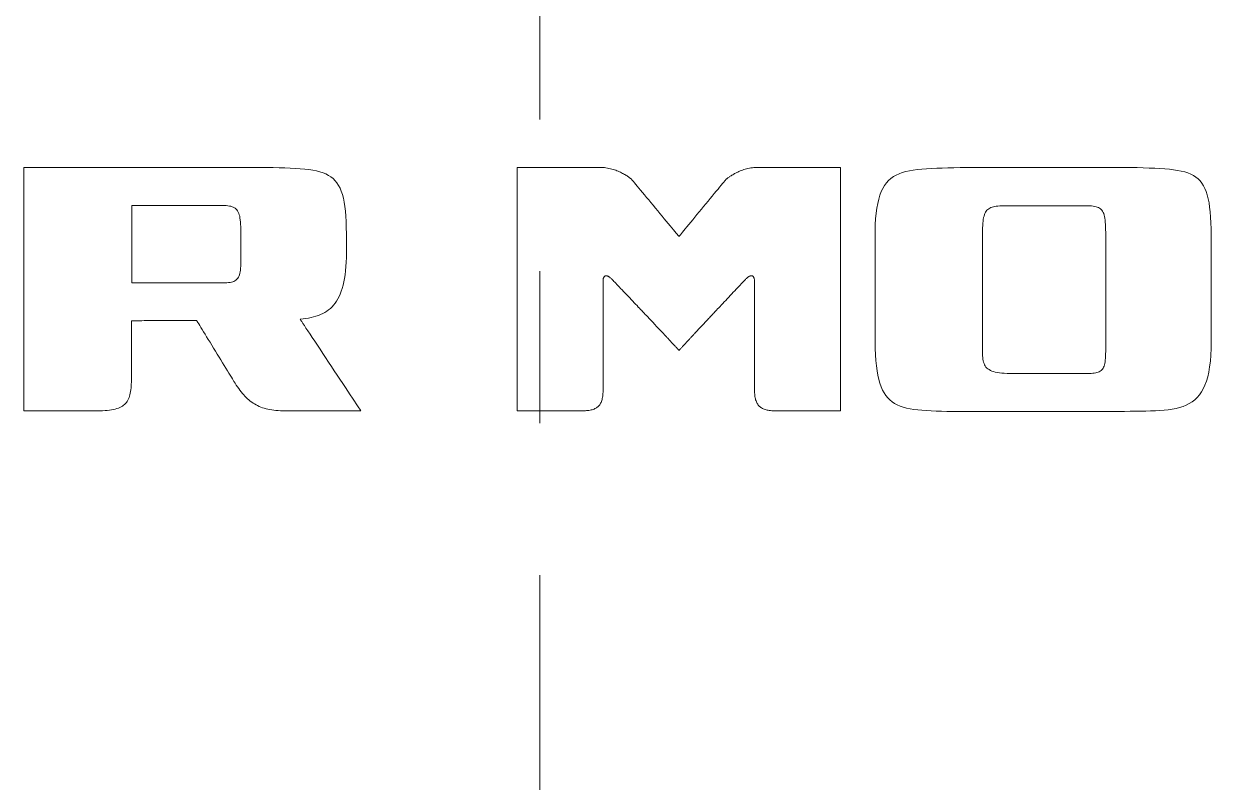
# Model space of a CAD drawing. Header units: millimetres. Extents: x -297 to 297, y -210 to 210.
# Drawn here: x -72.866 to -69.788, y 13.607 to 15.573 of the extents above; entities that cross this region are included whole.
import ezdxf

# ---------------------------------------------------------------- set-up
doc = ezdxf.new("R2010")
doc.units = ezdxf.units.MM
doc.linetypes.add('ACANSTGB', pattern=[0.354331, 0.15748, -0.03937, 0.03937, -0.03937, 0.03937, -0.03937])
doc.layers.get('0').update_dxf_attribs({"lineweight": 20})
doc.layers.add('剖面线层', color=4, linetype='Continuous', lineweight=18)

msp = doc.modelspace()

# ---------------------------------------------------------------- linework, layer by layer
at = {"color": 154}
for points in [[(-72.1493, 14.807), (-72.1419, 14.8079), (-72.1348, 14.8089), (-72.1278, 14.8101), (-72.1211, 14.8115), (-72.1146, 14.813), (-72.1084, 14.8148), (-72.1023, 14.8169), (-72.0965, 14.8192), (-72.091, 14.8218), (-72.0857, 14.8246), (-72.0806, 14.8278), (-72.0757, 14.8312), (-72.0711, 14.835), (-72.0667, 14.8392), (-72.0626, 14.8437), (-72.0587, 14.8486), (-72.055, 14.8539), (-72.0516, 14.8597), (-72.0484, 14.8658), (-72.0455, 14.8724), (-72.0428, 14.8795), (-72.0404, 14.8871), (-72.0382, 14.8951), (-72.0362, 14.9037), (-72.0345, 14.9128), (-72.033, 14.9224), (-72.0318, 14.9326), (-72.0308, 14.9434), (-72.0301, 14.9548), (-72.0296, 14.9668), (-72.0294, 14.9794), (-72.0294, 14.9844), (-72.0294, 14.9846), (-72.0294, 14.9849), (-72.0294, 14.9852), (-72.0294, 14.9857), (-72.0294, 14.9863), (-72.0294, 14.987), (-72.0294, 14.9878), (-72.0294, 14.9886), (-72.0294, 14.9896), (-72.0294, 14.9905), (-72.0294, 14.9915), (-72.0294, 14.9926), (-72.0294, 14.9936), (-72.0294, 14.9947), (-72.0294, 14.9958), (-72.0293, 14.9969), (-72.0293, 14.998), (-72.0293, 14.9991), (-72.0293, 15.0001), (-72.0293, 15.0011), (-72.0293, 15.0021), (-72.0293, 15.003), (-72.0293, 15.0039), (-72.0293, 15.0046), (-72.0293, 15.0054), (-72.0293, 15.006), (-72.0293, 15.0065), (-72.0293, 15.0069), (-72.0293, 15.0072), (-72.0293, 15.0074), (-72.0293, 15.0116), (-72.0295, 15.0289), (-72.0298, 15.0451), (-72.0304, 15.0602), (-72.0312, 15.0743), (-72.0323, 15.0874), (-72.0337, 15.0995), (-72.0354, 15.1107), (-72.0375, 15.121), (-72.04, 15.1304), (-72.0428, 15.1391), (-72.0461, 15.147), (-72.0498, 15.1541), (-72.054, 15.1605), (-72.0587, 15.1663), (-72.0639, 15.1715), (-72.0696, 15.176), (-72.0759, 15.1801), (-72.0827, 15.1836), (-72.0902, 15.1866), (-72.0984, 15.1892), (-72.1071, 15.1915), (-72.1166, 15.1933), (-72.1268, 15.1949), (-72.1377, 15.1962), (-72.1493, 15.1972), (-72.1618, 15.198), (-72.175, 15.1987), (-72.1891, 15.1992), (-72.204, 15.1997), (-72.2197, 15.2001), (-72.2364, 15.2005), (-72.2404, 15.2005), (-72.2453, 15.2005), (-72.2536, 15.2005), (-72.265, 15.2005), (-72.2793, 15.2005), (-72.2962, 15.2005), (-72.3155, 15.2005), (-72.337, 15.2005), (-72.3604, 15.2005), (-72.3854, 15.2005), (-72.4119, 15.2005), (-72.4395, 15.2005), (-72.4681, 15.2005), (-72.4974, 15.2005), (-72.5271, 15.2005), (-72.557, 15.2005), (-72.5869, 15.2005), (-72.6165, 15.2005), (-72.6456, 15.2005), (-72.674, 15.2006), (-72.7013, 15.2006), (-72.7273, 15.2006), (-72.7519, 15.2006), (-72.7747, 15.2006), (-72.7955, 15.2006), (-72.8141, 15.2006), (-72.8303, 15.2006), (-72.8437, 15.2006), (-72.8542, 15.2006), (-72.8614, 15.2006), (-72.8653, 15.2006), (-72.8658, 15.2002), (-72.8658, 15.1966), (-72.8658, 15.1895), (-72.8658, 15.1792), (-72.8658, 15.1659), (-72.8658, 15.1499), (-72.8658, 15.1313), (-72.8658, 15.1105), (-72.8658, 15.0877), (-72.8658, 15.0631), (-72.8658, 15.037), (-72.8658, 15.0096), (-72.8658, 14.9812), (-72.8658, 14.9519), (-72.8658, 14.9221), (-72.8658, 14.8921), (-72.8658, 14.8619), (-72.8658, 14.832), (-72.8658, 14.8025), (-72.8658, 14.7736), (-72.8658, 14.7457), (-72.8658, 14.719), (-72.8658, 14.6937), (-72.8658, 14.67), (-72.8658, 14.6482), (-72.8658, 14.6286), (-72.8658, 14.6114), (-72.8658, 14.5968), (-72.8658, 14.5851), (-72.8658, 14.5765), (-72.8658, 14.5713), (-72.8658, 14.5697), (-72.8653, 14.5697), (-72.8641, 14.5697), (-72.8622, 14.5697), (-72.8596, 14.5697), (-72.8563, 14.5697), (-72.8525, 14.5697), (-72.848, 14.5697), (-72.8431, 14.5697), (-72.8377, 14.5697), (-72.8318, 14.5697), (-72.8255, 14.5697), (-72.8189, 14.5697), (-72.8119, 14.5696), (-72.8046, 14.5696), (-72.7971, 14.5696), (-72.7893, 14.5696), (-72.7814, 14.5696), (-72.7734, 14.5696), (-72.7653, 14.5696), (-72.7571, 14.5696), (-72.7489, 14.5696), (-72.7407, 14.5696), (-72.7326, 14.5696), (-72.7245, 14.5696), (-72.7167, 14.5696), (-72.709, 14.5696), (-72.7015, 14.5696), (-72.6943, 14.5696), (-72.6873, 14.5696), (-72.6807, 14.5696), (-72.6745, 14.5696), (-72.6679, 14.5697), (-72.6613, 14.5698), (-72.6551, 14.5702), (-72.6492, 14.5706), (-72.6436, 14.5712), (-72.6384, 14.572), (-72.6335, 14.5729), (-72.6289, 14.574), (-72.6246, 14.5753), (-72.6206, 14.5767), (-72.6168, 14.5783), (-72.6134, 14.58), (-72.6102, 14.5819), (-72.6072, 14.584), (-72.6045, 14.5863), (-72.6021, 14.5888), (-72.5998, 14.5914), (-72.5978, 14.5943), (-72.596, 14.5973), (-72.5944, 14.6005), (-72.5929, 14.604), (-72.5917, 14.6076), (-72.5906, 14.6114), (-72.5896, 14.6155), (-72.5889, 14.6197), (-72.5882, 14.6242), (-72.5877, 14.6289), (-72.5873, 14.6338), (-72.587, 14.6389), (-72.5868, 14.6442), (-72.5867, 14.6498), (-72.5867, 14.6538), (-72.5867, 14.6545), (-72.5867, 14.6561), (-72.5867, 14.6584), (-72.5867, 14.6615), (-72.5867, 14.6652), (-72.5867, 14.6695), (-72.5867, 14.6743), (-72.5867, 14.6797), (-72.5867, 14.6854), (-72.5867, 14.6916), (-72.5867, 14.698), (-72.5867, 14.7047), (-72.5867, 14.7116), (-72.5867, 14.7187), (-72.5867, 14.7258), (-72.5867, 14.7329), (-72.5867, 14.74), (-72.5867, 14.747), (-72.5867, 14.7539), (-72.5867, 14.7606), (-72.5867, 14.7669), (-72.5867, 14.773), (-72.5867, 14.7787), (-72.5867, 14.7839), (-72.5867, 14.7886), (-72.5867, 14.7928), (-72.5867, 14.7964), (-72.5867, 14.7993), (-72.5867, 14.8014), (-72.5867, 14.8028), (-72.5867, 14.8033), (-72.5862, 14.8033), (-72.5848, 14.8033), (-72.5825, 14.8033), (-72.5794, 14.8033), (-72.5755, 14.8033), (-72.5709, 14.8034), (-72.5657, 14.8034), (-72.5598, 14.8034), (-72.5535, 14.8035), (-72.5467, 14.8035), (-72.5396, 14.8035), (-72.5321, 14.8036), (-72.5244, 14.8036), (-72.5165, 14.8037), (-72.5085, 14.8037), (-72.5004, 14.8038), (-72.4924, 14.8038), (-72.4844, 14.8038), (-72.4766, 14.8039), (-72.469, 14.8039), (-72.4617, 14.804), (-72.4547, 14.804), (-72.4481, 14.804), (-72.442, 14.8041), (-72.4364, 14.8041), (-72.4315, 14.8041), (-72.4272, 14.8042), (-72.4236, 14.8042), (-72.4209, 14.8042), (-72.419, 14.8042), (-72.418, 14.8042), (-72.4178, 14.8041), (-72.4172, 14.8031), (-72.4161, 14.8012), (-72.4144, 14.7985), (-72.4123, 14.795), (-72.4097, 14.7909), (-72.4068, 14.786), (-72.4035, 14.7807), (-72.3999, 14.7748), (-72.396, 14.7684), (-72.3918, 14.7617), (-72.3875, 14.7546), (-72.383, 14.7473), (-72.3784, 14.7398), (-72.3737, 14.7322), (-72.369, 14.7244), (-72.3642, 14.7167), (-72.3595, 14.709), (-72.3549, 14.7015), (-72.3504, 14.6941), (-72.346, 14.6869), (-72.3418, 14.6801), (-72.3378, 14.6736), (-72.3341, 14.6676), (-72.3307, 14.662), (-72.3277, 14.6571), (-72.325, 14.6527), (-72.3227, 14.649), (-72.3209, 14.646), (-72.3196, 14.6439), (-72.3188, 14.6426), (-72.3181, 14.6415), (-72.315, 14.6366), (-72.3118, 14.6319), (-72.3086, 14.6273), (-72.3054, 14.623), (-72.3022, 14.6189), (-72.299, 14.6149), (-72.2957, 14.6111), (-72.2924, 14.6076), (-72.2891, 14.6041), (-72.2857, 14.6009), (-72.2822, 14.5979), (-72.2787, 14.595), (-72.275, 14.5923), (-72.2713, 14.5897), (-72.2675, 14.5874), (-72.2636, 14.5851), (-72.2596, 14.5831), (-72.2555, 14.5812), (-72.2513, 14.5794), (-72.2469, 14.5778), (-72.2424, 14.5764), (-72.2378, 14.5751), (-72.233, 14.574), (-72.2281, 14.5729), (-72.223, 14.5721), (-72.2177, 14.5713), (-72.2123, 14.5707), (-72.2066, 14.5703), (-72.2008, 14.5699), (-72.1948, 14.5697), (-72.1886, 14.5696), (-72.1868, 14.5696), (-72.1853, 14.5696), (-72.1828, 14.5696), (-72.1793, 14.5696), (-72.175, 14.5696), (-72.1698, 14.5696), (-72.1638, 14.5696), (-72.1572, 14.5696), (-72.1499, 14.5696), (-72.1422, 14.5696), (-72.134, 14.5696), (-72.1254, 14.5696), (-72.1165, 14.5696), (-72.1074, 14.5696), (-72.0982, 14.5696), (-72.0889, 14.5696), (-72.0796, 14.5696), (-72.0703, 14.5696), (-72.0613, 14.5697), (-72.0524, 14.5697), (-72.0439, 14.5697), (-72.0358, 14.5697), (-72.0281, 14.5697), (-72.021, 14.5697), (-72.0144, 14.5697), (-72.0086, 14.5697), (-72.0035, 14.5697), (-71.9992, 14.5697), (-71.9959, 14.5697), (-71.9936, 14.5697), (-71.9923, 14.5697), (-71.9921, 14.5698), (-71.993, 14.571), (-71.9947, 14.5736), (-71.9972, 14.5774), (-72.0004, 14.5823), (-72.0044, 14.5882), (-72.009, 14.5951), (-72.0141, 14.6029), (-72.0198, 14.6114), (-72.0259, 14.6206), (-72.0323, 14.6304), (-72.0391, 14.6407), (-72.0462, 14.6514), (-72.0535, 14.6623), (-72.0609, 14.6735), (-72.0684, 14.6848), (-72.0759, 14.6962), (-72.0834, 14.7075), (-72.0907, 14.7186), (-72.0979, 14.7294), (-72.1049, 14.74), (-72.1116, 14.7501), (-72.118, 14.7596), (-72.1239, 14.7686), (-72.1294, 14.7769), (-72.1343, 14.7843), (-72.1386, 14.7909), (-72.1423, 14.7964), (-72.1453, 14.8009), (-72.1475, 14.8042), (-72.1489, 14.8063)], [(-70.9653, 15.2006), (-70.9694, 15.2005), (-70.9734, 15.2002), (-70.9774, 15.1999), (-70.9812, 15.1993), (-70.985, 15.1987), (-70.9888, 15.1979), (-70.9924, 15.197), (-70.996, 15.196), (-70.9994, 15.195), (-71.0028, 15.1938), (-71.0061, 15.1926), (-71.0092, 15.1914), (-71.0123, 15.1901), (-71.0153, 15.1887), (-71.0181, 15.1874), (-71.0209, 15.186), (-71.0235, 15.1846), (-71.0259, 15.1832), (-71.0283, 15.1818), (-71.0305, 15.1805), (-71.0326, 15.1792), (-71.0346, 15.1779), (-71.0364, 15.1767), (-71.038, 15.1756), (-71.0395, 15.1745), (-71.0409, 15.1736), (-71.0421, 15.1727), (-71.0431, 15.1719), (-71.0439, 15.1713), (-71.0446, 15.1707), (-71.0451, 15.1703), (-71.0454, 15.1701), (-71.046, 15.1694), (-71.0473, 15.1678), (-71.0492, 15.1655), (-71.0517, 15.1625), (-71.0547, 15.1588), (-71.0582, 15.1546), (-71.0622, 15.1498), (-71.0665, 15.1445), (-71.0712, 15.1388), (-71.0761, 15.1328), (-71.0814, 15.1265), (-71.0868, 15.1199), (-71.0924, 15.1131), (-71.0981, 15.1061), (-71.1039, 15.0991), (-71.1096, 15.0921), (-71.1154, 15.0851), (-71.1211, 15.0782), (-71.1267, 15.0714), (-71.1321, 15.0648), (-71.1373, 15.0585), (-71.1423, 15.0525), (-71.1469, 15.0468), (-71.1512, 15.0416), (-71.1551, 15.0369), (-71.1585, 15.0327), (-71.1615, 15.0291), (-71.1639, 15.0261), (-71.1658, 15.0239), (-71.167, 15.0224), (-71.1676, 15.0217), (-71.1678, 15.0219), (-71.1687, 15.023), (-71.1702, 15.0248), (-71.1723, 15.0274), (-71.175, 15.0306), (-71.1783, 15.0345), (-71.1819, 15.039), (-71.1861, 15.0439), (-71.1906, 15.0494), (-71.1954, 15.0552), (-71.2005, 15.0613), (-71.2058, 15.0678), (-71.2114, 15.0745), (-71.2171, 15.0813), (-71.2228, 15.0883), (-71.2287, 15.0953), (-71.2345, 15.1024), (-71.2403, 15.1093), (-71.246, 15.1162), (-71.2516, 15.1229), (-71.257, 15.1294), (-71.2621, 15.1356), (-71.267, 15.1415), (-71.2716, 15.147), (-71.2758, 15.1521), (-71.2795, 15.1566), (-71.2828, 15.1606), (-71.2856, 15.164), (-71.2879, 15.1667), (-71.2895, 15.1687), (-71.2905, 15.1699), (-71.2908, 15.1703), (-71.2912, 15.1706), (-71.2918, 15.171), (-71.2925, 15.1716), (-71.2934, 15.1723), (-71.2945, 15.1731), (-71.2958, 15.174), (-71.2972, 15.175), (-71.2987, 15.1761), (-71.3005, 15.1773), (-71.3023, 15.1785), (-71.3043, 15.1798), (-71.3065, 15.1811), (-71.3088, 15.1825), (-71.3112, 15.1838), (-71.3138, 15.1852), (-71.3165, 15.1866), (-71.3193, 15.188), (-71.3222, 15.1893), (-71.3252, 15.1907), (-71.3283, 15.1919), (-71.3316, 15.1932), (-71.3349, 15.1944), (-71.3383, 15.1955), (-71.3419, 15.1965), (-71.3455, 15.1974), (-71.3492, 15.1982), (-71.3529, 15.1989), (-71.3568, 15.1995), (-71.3607, 15.2), (-71.3647, 15.2003), (-71.3687, 15.2005), (-71.3711, 15.2005), (-71.3723, 15.2005), (-71.3746, 15.2005), (-71.3781, 15.2005), (-71.3826, 15.2005), (-71.388, 15.2005), (-71.3942, 15.2005), (-71.4013, 15.2005), (-71.409, 15.2005), (-71.4173, 15.2005), (-71.4261, 15.2005), (-71.4354, 15.2005), (-71.445, 15.2005), (-71.4549, 15.2005), (-71.465, 15.2005), (-71.4753, 15.2005), (-71.4855, 15.2005), (-71.4957, 15.2005), (-71.5057, 15.2005), (-71.5156, 15.2005), (-71.5251, 15.2006), (-71.5343, 15.2006), (-71.543, 15.2006), (-71.5511, 15.2006), (-71.5587, 15.2006), (-71.5655, 15.2006), (-71.5715, 15.2006), (-71.5767, 15.2006), (-71.5809, 15.2006), (-71.5841, 15.2006), (-71.5861, 15.2006), (-71.587, 15.2006), (-71.587, 15.1993), (-71.587, 15.1946), (-71.587, 15.1864), (-71.587, 15.1752), (-71.587, 15.1611), (-71.587, 15.1444), (-71.587, 15.1253), (-71.587, 15.104), (-71.587, 15.0808), (-71.587, 15.056), (-71.587, 15.0297), (-71.587, 15.0022), (-71.587, 14.9738), (-71.587, 14.9446), (-71.587, 14.915), (-71.587, 14.8851), (-71.587, 14.8552), (-71.587, 14.8256), (-71.587, 14.7965), (-71.587, 14.768), (-71.587, 14.7405), (-71.587, 14.7142), (-71.587, 14.6894), (-71.587, 14.6662), (-71.587, 14.6449), (-71.587, 14.6258), (-71.587, 14.6091), (-71.587, 14.595), (-71.587, 14.5838), (-71.587, 14.5757), (-71.587, 14.5709), (-71.587, 14.5697), (-71.5863, 14.5697), (-71.5847, 14.5697), (-71.5823, 14.5697), (-71.579, 14.5697), (-71.575, 14.5697), (-71.5703, 14.5697), (-71.565, 14.5697), (-71.5591, 14.5697), (-71.5528, 14.5697), (-71.546, 14.5697), (-71.5389, 14.5697), (-71.5315, 14.5697), (-71.5239, 14.5697), (-71.5161, 14.5697), (-71.5081, 14.5697), (-71.5002, 14.5697), (-71.4922, 14.5697), (-71.4844, 14.5697), (-71.4767, 14.5697), (-71.4692, 14.5697), (-71.462, 14.5697), (-71.4551, 14.5697), (-71.4487, 14.5697), (-71.4427, 14.5697), (-71.4372, 14.5697), (-71.4324, 14.5697), (-71.4282, 14.5697), (-71.4247, 14.5697), (-71.422, 14.5697), (-71.4201, 14.5697), (-71.4192, 14.5697), (-71.4171, 14.5697), (-71.4136, 14.5698), (-71.4102, 14.5699), (-71.407, 14.5702), (-71.4039, 14.5705), (-71.4009, 14.5709), (-71.398, 14.5714), (-71.3953, 14.572), (-71.3926, 14.5727), (-71.3902, 14.5735), (-71.3878, 14.5744), (-71.3856, 14.5754), (-71.3834, 14.5765), (-71.3814, 14.5777), (-71.3796, 14.579), (-71.3778, 14.5804), (-71.3761, 14.582), (-71.3746, 14.5837), (-71.3732, 14.5855), (-71.3719, 14.5874), (-71.3707, 14.5895), (-71.3696, 14.5917), (-71.3686, 14.594), (-71.3677, 14.5965), (-71.367, 14.5991), (-71.3663, 14.6019), (-71.3658, 14.6048), (-71.3653, 14.6079), (-71.3649, 14.6111), (-71.3647, 14.6145), (-71.3645, 14.618), (-71.3645, 14.6217), (-71.3645, 14.6227), (-71.3645, 14.625), (-71.3645, 14.6288), (-71.3645, 14.634), (-71.3645, 14.6404), (-71.3645, 14.648), (-71.3645, 14.6567), (-71.3645, 14.6663), (-71.3645, 14.6768), (-71.3645, 14.688), (-71.3645, 14.6999), (-71.3645, 14.7123), (-71.3645, 14.7251), (-71.3645, 14.7382), (-71.3645, 14.7515), (-71.3645, 14.7649), (-71.3645, 14.7784), (-71.3645, 14.7916), (-71.3645, 14.8047), (-71.3645, 14.8175), (-71.3645, 14.8298), (-71.3645, 14.8415), (-71.3645, 14.8526), (-71.3645, 14.8629), (-71.3645, 14.8724), (-71.3645, 14.8809), (-71.3645, 14.8883), (-71.3645, 14.8945), (-71.3645, 14.8994), (-71.3645, 14.9029), (-71.3645, 14.9049), (-71.3645, 14.9058), (-71.3644, 14.9072), (-71.3644, 14.9086), (-71.3642, 14.9099), (-71.364, 14.9111), (-71.3638, 14.9123), (-71.3635, 14.9134), (-71.3632, 14.9144), (-71.3628, 14.9153), (-71.3624, 14.9161), (-71.3619, 14.9169), (-71.3614, 14.9176), (-71.3608, 14.9182), (-71.3602, 14.9187), (-71.3596, 14.9191), (-71.3589, 14.9195), (-71.3581, 14.9197), (-71.3573, 14.9198), (-71.3565, 14.9199), (-71.3556, 14.9198), (-71.3547, 14.9197), (-71.3537, 14.9194), (-71.3527, 14.9191), (-71.3516, 14.9186), (-71.3505, 14.9181), (-71.3493, 14.9174), (-71.3481, 14.9166), (-71.3469, 14.9157), (-71.3456, 14.9147), (-71.3443, 14.9135), (-71.3429, 14.9123), (-71.3415, 14.9109), (-71.3409, 14.9103), (-71.3404, 14.9097), (-71.3394, 14.9086), (-71.3379, 14.9071), (-71.3361, 14.9052), (-71.3339, 14.9029), (-71.3314, 14.9002), (-71.3286, 14.8973), (-71.3255, 14.8941), (-71.3222, 14.8906), (-71.3188, 14.8869), (-71.3151, 14.883), (-71.3113, 14.879), (-71.3074, 14.8749), (-71.3034, 14.8708), (-71.2994, 14.8665), (-71.2954, 14.8623), (-71.2914, 14.8581), (-71.2875, 14.854), (-71.2837, 14.8499), (-71.28, 14.846), (-71.2764, 14.8423), (-71.273, 14.8387), (-71.2699, 14.8354), (-71.267, 14.8323), (-71.2643, 14.8296), (-71.262, 14.8272), (-71.2601, 14.8251), (-71.2585, 14.8234), (-71.2573, 14.8222), (-71.2566, 14.8214), (-71.2564, 14.8212), (-71.2562, 14.821), (-71.2558, 14.8205), (-71.255, 14.8197), (-71.254, 14.8187), (-71.2528, 14.8174), (-71.2513, 14.8158), (-71.2496, 14.814), (-71.2478, 14.8121), (-71.2458, 14.81), (-71.2436, 14.8077), (-71.2414, 14.8053), (-71.239, 14.8028), (-71.2366, 14.8002), (-71.2341, 14.7976), (-71.2316, 14.7949), (-71.229, 14.7922), (-71.2265, 14.7895), (-71.2239, 14.7868), (-71.2215, 14.7842), (-71.2191, 14.7816), (-71.2167, 14.7792), (-71.2145, 14.7768), (-71.2124, 14.7746), (-71.2105, 14.7725), (-71.2087, 14.7706), (-71.2071, 14.7689), (-71.2057, 14.7675), (-71.2045, 14.7662), (-71.2036, 14.7653), (-71.203, 14.7646), (-71.2026, 14.7642), (-71.2026, 14.7641), (-71.2024, 14.764), (-71.202, 14.7636), (-71.2015, 14.763), (-71.2008, 14.7622), (-71.1999, 14.7613), (-71.1989, 14.7602), (-71.1978, 14.759), (-71.1965, 14.7577), (-71.1952, 14.7562), (-71.1938, 14.7547), (-71.1923, 14.7531), (-71.1907, 14.7514), (-71.1891, 14.7497), (-71.1875, 14.7479), (-71.1858, 14.7461), (-71.1842, 14.7444), (-71.1825, 14.7426), (-71.1809, 14.7408), (-71.1793, 14.7391), (-71.1778, 14.7374), (-71.1763, 14.7358), (-71.1749, 14.7343), (-71.1735, 14.7329), (-71.1723, 14.7316), (-71.1712, 14.7304), (-71.1702, 14.7293), (-71.1693, 14.7284), (-71.1686, 14.7276), (-71.1681, 14.7271), (-71.1678, 14.7267), (-71.1676, 14.7265), (-71.1675, 14.7266), (-71.1673, 14.7268), (-71.1669, 14.7273), (-71.1663, 14.728), (-71.1655, 14.7288), (-71.1646, 14.7298), (-71.1635, 14.7309), (-71.1624, 14.7321), (-71.1611, 14.7335), (-71.1597, 14.735), (-71.1583, 14.7366), (-71.1567, 14.7382), (-71.1552, 14.7399), (-71.1536, 14.7416), (-71.1519, 14.7434), (-71.1503, 14.7452), (-71.1486, 14.747), (-71.147, 14.7487), (-71.1453, 14.7505), (-71.1438, 14.7522), (-71.1422, 14.7538), (-71.1408, 14.7554), (-71.1394, 14.7569), (-71.1381, 14.7583), (-71.1369, 14.7596), (-71.1358, 14.7607), (-71.1349, 14.7617), (-71.1341, 14.7626), (-71.1335, 14.7633), (-71.133, 14.7638), (-71.1327, 14.7641), (-71.1326, 14.7642), (-71.1324, 14.7644), (-71.132, 14.7649), (-71.1312, 14.7657), (-71.1302, 14.7668), (-71.1289, 14.7681), (-71.1275, 14.7697), (-71.1258, 14.7715), (-71.124, 14.7734), (-71.122, 14.7756), (-71.1198, 14.7779), (-71.1176, 14.7803), (-71.1152, 14.7828), (-71.1128, 14.7854), (-71.1103, 14.788), (-71.1078, 14.7907), (-71.1053, 14.7934), (-71.1028, 14.7961), (-71.1003, 14.7988), (-71.0978, 14.8014), (-71.0955, 14.8039), (-71.0932, 14.8064), (-71.091, 14.8087), (-71.0889, 14.8109), (-71.087, 14.813), (-71.0852, 14.8149), (-71.0837, 14.8165), (-71.0823, 14.818), (-71.0812, 14.8192), (-71.0803, 14.8201), (-71.0797, 14.8208), (-71.0794, 14.8211), (-71.0793, 14.8212), (-71.0788, 14.8217), (-71.0779, 14.8227), (-71.0766, 14.8241), (-71.0748, 14.826), (-71.0727, 14.8282), (-71.0703, 14.8308), (-71.0675, 14.8337), (-71.0645, 14.8369), (-71.0613, 14.8403), (-71.0579, 14.844), (-71.0543, 14.8478), (-71.0505, 14.8518), (-71.0466, 14.8559), (-71.0427, 14.8601), (-71.0387, 14.8643), (-71.0348, 14.8685), (-71.0308, 14.8727), (-71.0269, 14.8769), (-71.023, 14.8809), (-71.0193, 14.8849), (-71.0158, 14.8887), (-71.0124, 14.8923), (-71.0092, 14.8956), (-71.0063, 14.8987), (-71.0036, 14.9016), (-71.0013, 14.9041), (-70.9993, 14.9062), (-70.9976, 14.9079), (-70.9964, 14.9092), (-70.9956, 14.9101), (-70.9952, 14.9104), (-70.9941, 14.9116), (-70.9927, 14.9129), (-70.9913, 14.9141), (-70.99, 14.9152), (-70.9888, 14.9162), (-70.9876, 14.917), (-70.9864, 14.9178), (-70.9853, 14.9184), (-70.9842, 14.9189), (-70.9831, 14.9193), (-70.9821, 14.9196), (-70.9812, 14.9198), (-70.9803, 14.9199), (-70.9794, 14.9199), (-70.9786, 14.9198), (-70.9778, 14.9196), (-70.9771, 14.9193), (-70.9764, 14.9189), (-70.9758, 14.9185), (-70.9752, 14.9179), (-70.9746, 14.9173), (-70.9741, 14.9165), (-70.9737, 14.9157), (-70.9733, 14.9148), (-70.9729, 14.9139), (-70.9726, 14.9128), (-70.9724, 14.9117), (-70.9721, 14.9105), (-70.972, 14.9092), (-70.9719, 14.9079), (-70.9718, 14.9065), (-70.9718, 14.9053), (-70.9718, 14.9042), (-70.9718, 14.9015), (-70.9718, 14.8973), (-70.9718, 14.8918), (-70.9718, 14.885), (-70.9718, 14.8771), (-70.9718, 14.8682), (-70.9718, 14.8583), (-70.9718, 14.8476), (-70.9718, 14.8362), (-70.9718, 14.8242), (-70.9718, 14.8117), (-70.9718, 14.7988), (-70.9718, 14.7856), (-70.9718, 14.7723), (-70.9718, 14.7588), (-70.9718, 14.7454), (-70.9718, 14.7322), (-70.9718, 14.7192), (-70.9718, 14.7066), (-70.9718, 14.6944), (-70.9718, 14.6829), (-70.9718, 14.672), (-70.9718, 14.6619), (-70.9718, 14.6527), (-70.9717, 14.6445), (-70.9717, 14.6374), (-70.9717, 14.6315), (-70.9717, 14.627), (-70.9717, 14.6238), (-70.9717, 14.6223), (-70.9717, 14.6201), (-70.9716, 14.6164), (-70.9714, 14.613), (-70.9711, 14.6097), (-70.9707, 14.6065), (-70.9702, 14.6035), (-70.9696, 14.6007), (-70.9689, 14.598), (-70.968, 14.5954), (-70.9671, 14.593), (-70.966, 14.5907), (-70.9649, 14.5886), (-70.9636, 14.5866), (-70.9622, 14.5847), (-70.9607, 14.5829), (-70.9591, 14.5813), (-70.9574, 14.5798), (-70.9556, 14.5784), (-70.9536, 14.5771), (-70.9515, 14.5759), (-70.9493, 14.5749), (-70.947, 14.5739), (-70.9446, 14.5731), (-70.942, 14.5723), (-70.9393, 14.5717), (-70.9365, 14.5711), (-70.9336, 14.5707), (-70.9305, 14.5703), (-70.9273, 14.57), (-70.924, 14.5698), (-70.9205, 14.5697), (-70.9169, 14.5696), (-70.9162, 14.5696), (-70.9149, 14.5696), (-70.9126, 14.5696), (-70.9096, 14.5696), (-70.9058, 14.5696), (-70.9013, 14.5696), (-70.8962, 14.5696), (-70.8905, 14.5696), (-70.8843, 14.5696), (-70.8776, 14.5696), (-70.8706, 14.5696), (-70.8633, 14.5696), (-70.8557, 14.5696), (-70.848, 14.5696), (-70.8401, 14.5696), (-70.8322, 14.5696), (-70.8243, 14.5696), (-70.8164, 14.5696), (-70.8087, 14.5697), (-70.8012, 14.5697), (-70.7939, 14.5697), (-70.787, 14.5697), (-70.7804, 14.5697), (-70.7743, 14.5697), (-70.7687, 14.5697), (-70.7637, 14.5697), (-70.7593, 14.5697), (-70.7556, 14.5697), (-70.7527, 14.5697), (-70.7507, 14.5697), (-70.7495, 14.5697), (-70.7492, 14.5698), (-70.7492, 14.5726), (-70.7492, 14.579), (-70.7492, 14.5885), (-70.7492, 14.6011), (-70.7492, 14.6164), (-70.7492, 14.6342), (-70.7492, 14.6544), (-70.7492, 14.6765), (-70.7492, 14.7005), (-70.7492, 14.726), (-70.7492, 14.7529), (-70.7492, 14.7808), (-70.7492, 14.8096), (-70.7492, 14.839), (-70.7492, 14.8688), (-70.7492, 14.8987), (-70.7492, 14.9285), (-70.7492, 14.9579), (-70.7492, 14.9868), (-70.7492, 15.0148), (-70.7492, 15.0418), (-70.7492, 15.0675), (-70.7492, 15.0916), (-70.7492, 15.1139), (-70.7492, 15.1343), (-70.7492, 15.1523), (-70.7492, 15.1679), (-70.7492, 15.1807), (-70.7492, 15.1905), (-70.7492, 15.1971), (-70.7492, 15.2003), (-70.7495, 15.2006), (-70.7509, 15.2006), (-70.7535, 15.2006), (-70.7571, 15.2006), (-70.7618, 15.2006), (-70.7673, 15.2006), (-70.7738, 15.2006), (-70.7809, 15.2006), (-70.7887, 15.2006), (-70.7972, 15.2006), (-70.8061, 15.2006), (-70.8154, 15.2006), (-70.8251, 15.2006), (-70.8351, 15.2006), (-70.8452, 15.2006), (-70.8554, 15.2006), (-70.8657, 15.2006), (-70.8758, 15.2006), (-70.8858, 15.2006), (-70.8956, 15.2006), (-70.9051, 15.2006), (-70.9142, 15.2006), (-70.9228, 15.2006), (-70.9309, 15.2006), (-70.9383, 15.2006), (-70.945, 15.2006), (-70.9508, 15.2006), (-70.9558, 15.2006), (-70.9599, 15.2006), (-70.9629, 15.2006), (-70.9647, 15.2006)], [(-69.9974, 15.2006), (-69.9987, 15.2006), (-70.0024, 15.2006), (-70.0085, 15.2006), (-70.0167, 15.2006), (-70.0269, 15.2006), (-70.0389, 15.2006), (-70.0525, 15.2006), (-70.0676, 15.2006), (-70.0839, 15.2006), (-70.1014, 15.2006), (-70.1198, 15.2006), (-70.1389, 15.2006), (-70.1587, 15.2006), (-70.1789, 15.2006), (-70.1993, 15.2006), (-70.2198, 15.2006), (-70.2403, 15.2006), (-70.2605, 15.2006), (-70.2802, 15.2006), (-70.2994, 15.2006), (-70.3178, 15.2006), (-70.3352, 15.2006), (-70.3516, 15.2006), (-70.3666, 15.2006), (-70.3802, 15.2006), (-70.3922, 15.2006), (-70.4024, 15.2006), (-70.4106, 15.2006), (-70.4167, 15.2006), (-70.4205, 15.2006), (-70.4218, 15.2006), (-70.4389, 15.2001), (-70.4552, 15.1998), (-70.4708, 15.1994), (-70.4857, 15.199), (-70.4998, 15.1986), (-70.5133, 15.1981), (-70.526, 15.1974), (-70.5381, 15.1965), (-70.5495, 15.1953), (-70.5603, 15.1939), (-70.5704, 15.1922), (-70.5799, 15.19), (-70.5888, 15.1875), (-70.5971, 15.1844), (-70.6048, 15.1809), (-70.6119, 15.1768), (-70.6185, 15.1721), (-70.6246, 15.1668), (-70.6301, 15.1607), (-70.635, 15.1539), (-70.6395, 15.1464), (-70.6435, 15.138), (-70.647, 15.1287), (-70.6501, 15.1186), (-70.6527, 15.1074), (-70.6548, 15.0953), (-70.6566, 15.0821), (-70.6579, 15.0678), (-70.6588, 15.0524), (-70.6594, 15.0358), (-70.6596, 15.018), (-70.6596, 15.0172), (-70.6596, 15.015), (-70.6596, 15.0114), (-70.6596, 15.0065), (-70.6596, 15.0004), (-70.6596, 14.9933), (-70.6596, 14.9853), (-70.6596, 14.9764), (-70.6596, 14.9667), (-70.6596, 14.9563), (-70.6596, 14.9454), (-70.6596, 14.9341), (-70.6595, 14.9224), (-70.6595, 14.9104), (-70.6595, 14.8983), (-70.6595, 14.8861), (-70.6595, 14.874), (-70.6595, 14.862), (-70.6595, 14.8503), (-70.6595, 14.839), (-70.6595, 14.8281), (-70.6595, 14.8177), (-70.6595, 14.808), (-70.6595, 14.7991), (-70.6595, 14.7911), (-70.6595, 14.784), (-70.6595, 14.7779), (-70.6595, 14.7731), (-70.6595, 14.7694), (-70.6595, 14.7672), (-70.6595, 14.7664), (-70.6594, 14.7481), (-70.659, 14.731), (-70.6582, 14.7151), (-70.6572, 14.7002), (-70.6558, 14.6864), (-70.6541, 14.6736), (-70.6521, 14.6618), (-70.6497, 14.651), (-70.6468, 14.641), (-70.6436, 14.6319), (-70.64, 14.6236), (-70.636, 14.6161), (-70.6315, 14.6094), (-70.6265, 14.6033), (-70.6211, 14.5979), (-70.6152, 14.5931), (-70.6088, 14.5889), (-70.6019, 14.5852), (-70.5944, 14.582), (-70.5864, 14.5793), (-70.5779, 14.577), (-70.5688, 14.5751), (-70.5591, 14.5735), (-70.5488, 14.5722), (-70.5379, 14.5711), (-70.5263, 14.5703), (-70.5141, 14.5696), (-70.5013, 14.569), (-70.4877, 14.5686), (-70.4735, 14.5682), (-70.4586, 14.5678), (-70.4573, 14.5678), (-70.4535, 14.5678), (-70.4473, 14.5678), (-70.439, 14.5678), (-70.4286, 14.5678), (-70.4165, 14.5678), (-70.4027, 14.5678), (-70.3874, 14.5678), (-70.3709, 14.5678), (-70.3532, 14.5678), (-70.3345, 14.5678), (-70.3151, 14.5678), (-70.295, 14.5678), (-70.2746, 14.5678), (-70.2538, 14.5678), (-70.233, 14.5678), (-70.2123, 14.5678), (-70.1918, 14.5678), (-70.1718, 14.5678), (-70.1523, 14.5678), (-70.1337, 14.5678), (-70.116, 14.5678), (-70.0994, 14.5678), (-70.0841, 14.5678), (-70.0703, 14.5678), (-70.0582, 14.5678), (-70.0478, 14.5678), (-70.0395, 14.5678), (-70.0333, 14.5678), (-70.0295, 14.5678), (-70.0282, 14.5678), (-70.0132, 14.5681), (-69.9986, 14.5684), (-69.9845, 14.5686), (-69.9709, 14.5688), (-69.9578, 14.569), (-69.9452, 14.5693), (-69.933, 14.5698), (-69.9213, 14.5705), (-69.9101, 14.5714), (-69.8994, 14.5726), (-69.8891, 14.5742), (-69.8794, 14.5761), (-69.8701, 14.5784), (-69.8613, 14.5813), (-69.853, 14.5846), (-69.8452, 14.5886), (-69.8379, 14.5931), (-69.8311, 14.5984), (-69.8248, 14.6043), (-69.819, 14.6111), (-69.8137, 14.6186), (-69.8088, 14.627), (-69.8045, 14.6363), (-69.8007, 14.6466), (-69.7974, 14.6579), (-69.7946, 14.6702), (-69.7923, 14.6837), (-69.7905, 14.6983), (-69.7892, 14.7141), (-69.7885, 14.7311), (-69.7882, 14.7494), (-69.7882, 14.7502), (-69.7882, 14.7525), (-69.7882, 14.7562), (-69.7882, 14.7612), (-69.7882, 14.7674), (-69.7882, 14.7747), (-69.7882, 14.783), (-69.7882, 14.7921), (-69.7882, 14.802), (-69.7882, 14.8126), (-69.7882, 14.8238), (-69.7882, 14.8355), (-69.7882, 14.8475), (-69.7882, 14.8598), (-69.7882, 14.8722), (-69.7882, 14.8847), (-69.7882, 14.8971), (-69.7882, 14.9094), (-69.7882, 14.9214), (-69.7882, 14.933), (-69.7882, 14.9442), (-69.7882, 14.9548), (-69.7882, 14.9647), (-69.7882, 14.9739), (-69.7882, 14.9821), (-69.7882, 14.9894), (-69.7882, 14.9956), (-69.7882, 15.0006), (-69.7882, 15.0043), (-69.7882, 15.0066), (-69.7882, 15.0074), (-69.7883, 15.0252), (-69.7886, 15.0418), (-69.7891, 15.0573), (-69.7899, 15.0718), (-69.7909, 15.0852), (-69.7923, 15.0976), (-69.794, 15.109), (-69.796, 15.1195), (-69.7984, 15.1292), (-69.8012, 15.138), (-69.8045, 15.146), (-69.8082, 15.1533), (-69.8123, 15.1598), (-69.817, 15.1657), (-69.8222, 15.1709), (-69.828, 15.1755), (-69.8343, 15.1796), (-69.8412, 15.1832), (-69.8488, 15.1862), (-69.857, 15.1889), (-69.8659, 15.1911), (-69.8755, 15.193), (-69.8858, 15.1946), (-69.8968, 15.1959), (-69.9087, 15.1969), (-69.9213, 15.1978), (-69.9348, 15.1985), (-69.9491, 15.1991), (-69.9643, 15.1996), (-69.9804, 15.2001)], [(-72.5853, 14.9013), (-72.5853, 14.9019), (-72.5853, 14.9037), (-72.5853, 14.9066), (-72.5853, 14.9106), (-72.5853, 14.9155), (-72.5853, 14.9213), (-72.5853, 14.9279), (-72.5853, 14.9351), (-72.5853, 14.943), (-72.5853, 14.9514), (-72.5853, 14.9603), (-72.5853, 14.9695), (-72.5853, 14.979), (-72.5853, 14.9886), (-72.5853, 14.9984), (-72.5853, 15.0083), (-72.5853, 15.018), (-72.5853, 15.0277), (-72.5853, 15.0371), (-72.5853, 15.0462), (-72.5853, 15.0549), (-72.5853, 15.0631), (-72.5853, 15.0708), (-72.5853, 15.0778), (-72.5853, 15.0841), (-72.5853, 15.0896), (-72.5853, 15.0942), (-72.5853, 15.0979), (-72.5853, 15.1004), (-72.5853, 15.1019), (-72.5852, 15.1022), (-72.5842, 15.1022), (-72.5821, 15.1022), (-72.579, 15.1022), (-72.5748, 15.1022), (-72.5698, 15.1022), (-72.564, 15.1022), (-72.5575, 15.1022), (-72.5503, 15.1022), (-72.5426, 15.1022), (-72.5344, 15.1022), (-72.5258, 15.1022), (-72.5169, 15.1022), (-72.5077, 15.1022), (-72.4984, 15.1022), (-72.4889, 15.1022), (-72.4795, 15.1022), (-72.4702, 15.1022), (-72.461, 15.1022), (-72.4521, 15.1022), (-72.4435, 15.1022), (-72.4353, 15.1022), (-72.4275, 15.1022), (-72.4204, 15.1022), (-72.4138, 15.1022), (-72.408, 15.1022), (-72.403, 15.1022), (-72.3989, 15.1022), (-72.3957, 15.1022), (-72.3936, 15.1022), (-72.3926, 15.1022), (-72.3875, 15.1022), (-72.3803, 15.1022), (-72.3736, 15.1023), (-72.3672, 15.1023), (-72.3612, 15.1023), (-72.3556, 15.1023), (-72.3503, 15.1022), (-72.3454, 15.102), (-72.3408, 15.1017), (-72.3366, 15.1012), (-72.3327, 15.1006), (-72.3291, 15.0998), (-72.3258, 15.0989), (-72.3227, 15.0977), (-72.32, 15.0963), (-72.3175, 15.0946), (-72.3152, 15.0926), (-72.3132, 15.0904), (-72.3114, 15.0878), (-72.3098, 15.0849), (-72.3084, 15.0816), (-72.3072, 15.078), (-72.3062, 15.0739), (-72.3054, 15.0694), (-72.3047, 15.0645), (-72.3041, 15.0591), (-72.3037, 15.0532), (-72.3033, 15.0468), (-72.3031, 15.0399), (-72.303, 15.0324), (-72.303, 15.0244), (-72.303, 15.0242), (-72.303, 15.0238), (-72.303, 15.023), (-72.303, 15.022), (-72.303, 15.0207), (-72.303, 15.0192), (-72.303, 15.0175), (-72.303, 15.0156), (-72.303, 15.0135), (-72.303, 15.0113), (-72.303, 15.009), (-72.303, 15.0066), (-72.303, 15.0041), (-72.303, 15.0016), (-72.303, 14.9991), (-72.303, 14.9965), (-72.303, 14.994), (-72.303, 14.9914), (-72.303, 14.989), (-72.303, 14.9866), (-72.303, 14.9844), (-72.303, 14.9822), (-72.303, 14.9802), (-72.303, 14.9784), (-72.303, 14.9767), (-72.303, 14.9753), (-72.303, 14.9741), (-72.303, 14.9731), (-72.303, 14.9725), (-72.303, 14.9721), (-72.303, 14.9696), (-72.303, 14.9625), (-72.3031, 14.956), (-72.3033, 14.9499), (-72.3036, 14.9443), (-72.3039, 14.9391), (-72.3044, 14.9344), (-72.3051, 14.9301), (-72.3058, 14.9262), (-72.3067, 14.9226), (-72.3078, 14.9194), (-72.3091, 14.9165), (-72.3106, 14.9139), (-72.3123, 14.9117), (-72.3142, 14.9097), (-72.3163, 14.908), (-72.3187, 14.9065), (-72.3214, 14.9052), (-72.3243, 14.9042), (-72.3276, 14.9033), (-72.3311, 14.9026), (-72.335, 14.9021), (-72.3392, 14.9017), (-72.3437, 14.9014), (-72.3486, 14.9012), (-72.3539, 14.9011), (-72.3596, 14.9011), (-72.3657, 14.9011), (-72.3721, 14.9011), (-72.3791, 14.9012), (-72.3864, 14.9012), (-72.3892, 14.9012), (-72.3906, 14.9012), (-72.3932, 14.9012), (-72.3967, 14.9012), (-72.4012, 14.9012), (-72.4066, 14.9012), (-72.4128, 14.9012), (-72.4196, 14.9012), (-72.4271, 14.9012), (-72.4352, 14.9012), (-72.4437, 14.9012), (-72.4526, 14.9012), (-72.4618, 14.9012), (-72.4712, 14.9012), (-72.4807, 14.9012), (-72.4903, 14.9012), (-72.4999, 14.9012), (-72.5094, 14.9012), (-72.5186, 14.9012), (-72.5276, 14.9012), (-72.5363, 14.9012), (-72.5445, 14.9012), (-72.5522, 14.9012), (-72.5593, 14.9012), (-72.5657, 14.9012), (-72.5714, 14.9013), (-72.5762, 14.9013), (-72.58, 14.9013), (-72.5829, 14.9013), (-72.5847, 14.9013)], [(-70.0617, 14.7371), (-70.0617, 14.7299), (-70.0618, 14.7233), (-70.062, 14.7171), (-70.0622, 14.7114), (-70.0625, 14.7061), (-70.0629, 14.7013), (-70.0635, 14.6969), (-70.0642, 14.6928), (-70.065, 14.6891), (-70.066, 14.6858), (-70.0671, 14.6828), (-70.0685, 14.6801), (-70.07, 14.6777), (-70.0718, 14.6757), (-70.0738, 14.6738), (-70.076, 14.6722), (-70.0785, 14.6709), (-70.0812, 14.6697), (-70.0843, 14.6688), (-70.0876, 14.668), (-70.0912, 14.6674), (-70.0952, 14.667), (-70.0995, 14.6666), (-70.1041, 14.6664), (-70.1091, 14.6662), (-70.1144, 14.6661), (-70.1202, 14.6661), (-70.1263, 14.6661), (-70.1329, 14.6662), (-70.1399, 14.6662), (-70.1473, 14.6662), (-70.1478, 14.6662), (-70.1492, 14.6662), (-70.1514, 14.6662), (-70.1543, 14.6662), (-70.158, 14.6662), (-70.1624, 14.6662), (-70.1673, 14.6662), (-70.1727, 14.6662), (-70.1786, 14.6662), (-70.185, 14.6662), (-70.1916, 14.6662), (-70.1985, 14.6662), (-70.2057, 14.6662), (-70.213, 14.6662), (-70.2204, 14.6663), (-70.2278, 14.6663), (-70.2352, 14.6663), (-70.2425, 14.6663), (-70.2497, 14.6663), (-70.2566, 14.6663), (-70.2633, 14.6663), (-70.2696, 14.6663), (-70.2755, 14.6663), (-70.281, 14.6663), (-70.2859, 14.6663), (-70.2902, 14.6663), (-70.2939, 14.6663), (-70.2969, 14.6663), (-70.2991, 14.6663), (-70.3004, 14.6663), (-70.3009, 14.6663), (-70.3094, 14.6664), (-70.3172, 14.6666), (-70.3245, 14.667), (-70.3311, 14.6675), (-70.3373, 14.6682), (-70.3429, 14.6691), (-70.3481, 14.6702), (-70.3527, 14.6714), (-70.3569, 14.6729), (-70.3607, 14.6745), (-70.3641, 14.6764), (-70.3671, 14.6784), (-70.3697, 14.6807), (-70.372, 14.6832), (-70.374, 14.6859), (-70.3757, 14.6889), (-70.3771, 14.6921), (-70.3782, 14.6956), (-70.3792, 14.6993), (-70.3799, 14.7033), (-70.3805, 14.7076), (-70.3809, 14.7121), (-70.3811, 14.717), (-70.3812, 14.7221), (-70.3813, 14.7275), (-70.3813, 14.7332), (-70.3812, 14.7392), (-70.3811, 14.7455), (-70.381, 14.7522), (-70.381, 14.7591), (-70.3809, 14.7664), (-70.3809, 14.7672), (-70.3809, 14.7696), (-70.3809, 14.7734), (-70.3809, 14.7785), (-70.3809, 14.7848), (-70.3809, 14.7923), (-70.3809, 14.8007), (-70.3809, 14.8101), (-70.3809, 14.8203), (-70.3809, 14.8311), (-70.3809, 14.8426), (-70.3809, 14.8545), (-70.3809, 14.8668), (-70.3809, 14.8794), (-70.3809, 14.8921), (-70.3809, 14.9048), (-70.3809, 14.9176), (-70.3809, 14.9301), (-70.3809, 14.9424), (-70.3809, 14.9543), (-70.3809, 14.9658), (-70.3809, 14.9766), (-70.3809, 14.9868), (-70.3809, 14.9962), (-70.3809, 15.0046), (-70.3809, 15.0121), (-70.3809, 15.0184), (-70.3809, 15.0235), (-70.3809, 15.0273), (-70.3809, 15.0297), (-70.3809, 15.0305), (-70.3808, 15.0376), (-70.3807, 15.0442), (-70.3804, 15.0503), (-70.3801, 15.056), (-70.3795, 15.0612), (-70.3789, 15.066), (-70.3781, 15.0705), (-70.3771, 15.0745), (-70.376, 15.0782), (-70.3746, 15.0815), (-70.3731, 15.0845), (-70.3714, 15.0871), (-70.3695, 15.0895), (-70.3673, 15.0916), (-70.3649, 15.0935), (-70.3623, 15.095), (-70.3594, 15.0964), (-70.3563, 15.0976), (-70.3529, 15.0985), (-70.3492, 15.0993), (-70.3452, 15.0999), (-70.3409, 15.1004), (-70.3363, 15.1007), (-70.3314, 15.101), (-70.3262, 15.1012), (-70.3206, 15.1012), (-70.3146, 15.1013), (-70.3083, 15.1013), (-70.3016, 15.1012), (-70.2946, 15.1012), (-70.2871, 15.1012), (-70.2867, 15.1012), (-70.2855, 15.1012), (-70.2835, 15.1012), (-70.2809, 15.1012), (-70.2776, 15.1012), (-70.2738, 15.1012), (-70.2694, 15.1012), (-70.2646, 15.1012), (-70.2594, 15.1012), (-70.2538, 15.1012), (-70.2479, 15.1012), (-70.2417, 15.1012), (-70.2354, 15.1012), (-70.2289, 15.1012), (-70.2224, 15.1012), (-70.2158, 15.1012), (-70.2092, 15.1012), (-70.2027, 15.1012), (-70.1964, 15.1012), (-70.1903, 15.1012), (-70.1844, 15.1012), (-70.1788, 15.1012), (-70.1735, 15.1012), (-70.1687, 15.1012), (-70.1643, 15.1012), (-70.1605, 15.1012), (-70.1572, 15.1012), (-70.1546, 15.1012), (-70.1526, 15.1012), (-70.1514, 15.1012), (-70.151, 15.1012), (-70.1436, 15.1013), (-70.1365, 15.1013), (-70.1299, 15.1014), (-70.1237, 15.1014), (-70.1178, 15.1014), (-70.1124, 15.1014), (-70.1073, 15.1013), (-70.1025, 15.1011), (-70.0981, 15.1008), (-70.094, 15.1003), (-70.0902, 15.0997), (-70.0867, 15.0989), (-70.0835, 15.098), (-70.0806, 15.0968), (-70.0779, 15.0954), (-70.0755, 15.0937), (-70.0734, 15.0917), (-70.0715, 15.0895), (-70.0697, 15.0869), (-70.0682, 15.084), (-70.0669, 15.0808), (-70.0658, 15.0772), (-70.0648, 15.0732), (-70.064, 15.0687), (-70.0634, 15.0639), (-70.0628, 15.0586), (-70.0624, 15.0528), (-70.0621, 15.0465), (-70.0619, 15.0397), (-70.0618, 15.0323), (-70.0618, 15.0244), (-70.0618, 15.0235), (-70.0618, 15.021), (-70.0618, 15.0168), (-70.0618, 15.0113), (-70.0618, 15.0044), (-70.0618, 14.9963), (-70.0618, 14.9871), (-70.0618, 14.9769), (-70.0618, 14.9658), (-70.0618, 14.954), (-70.0618, 14.9415), (-70.0618, 14.9286), (-70.0618, 14.9152), (-70.0618, 14.9015), (-70.0618, 14.8877), (-70.0618, 14.8738), (-70.0617, 14.8599), (-70.0617, 14.8463), (-70.0617, 14.8329), (-70.0617, 14.8199), (-70.0617, 14.8075), (-70.0617, 14.7957), (-70.0617, 14.7846), (-70.0617, 14.7744), (-70.0617, 14.7652), (-70.0617, 14.7571), (-70.0617, 14.7502), (-70.0617, 14.7446), (-70.0617, 14.7405), (-70.0617, 14.7379)]]:
    msp.add_lwpolyline(points, close=True, dxfattribs=at)
at = {"layer": '剖面线层', "color": 7, "linetype": 'ACANSTGB', "ltscale": 10}
msp.add_line((-71.528, 38.9472), (-71.528, 3.3719), dxfattribs=at)

doc.saveas('drawing.dxf')
